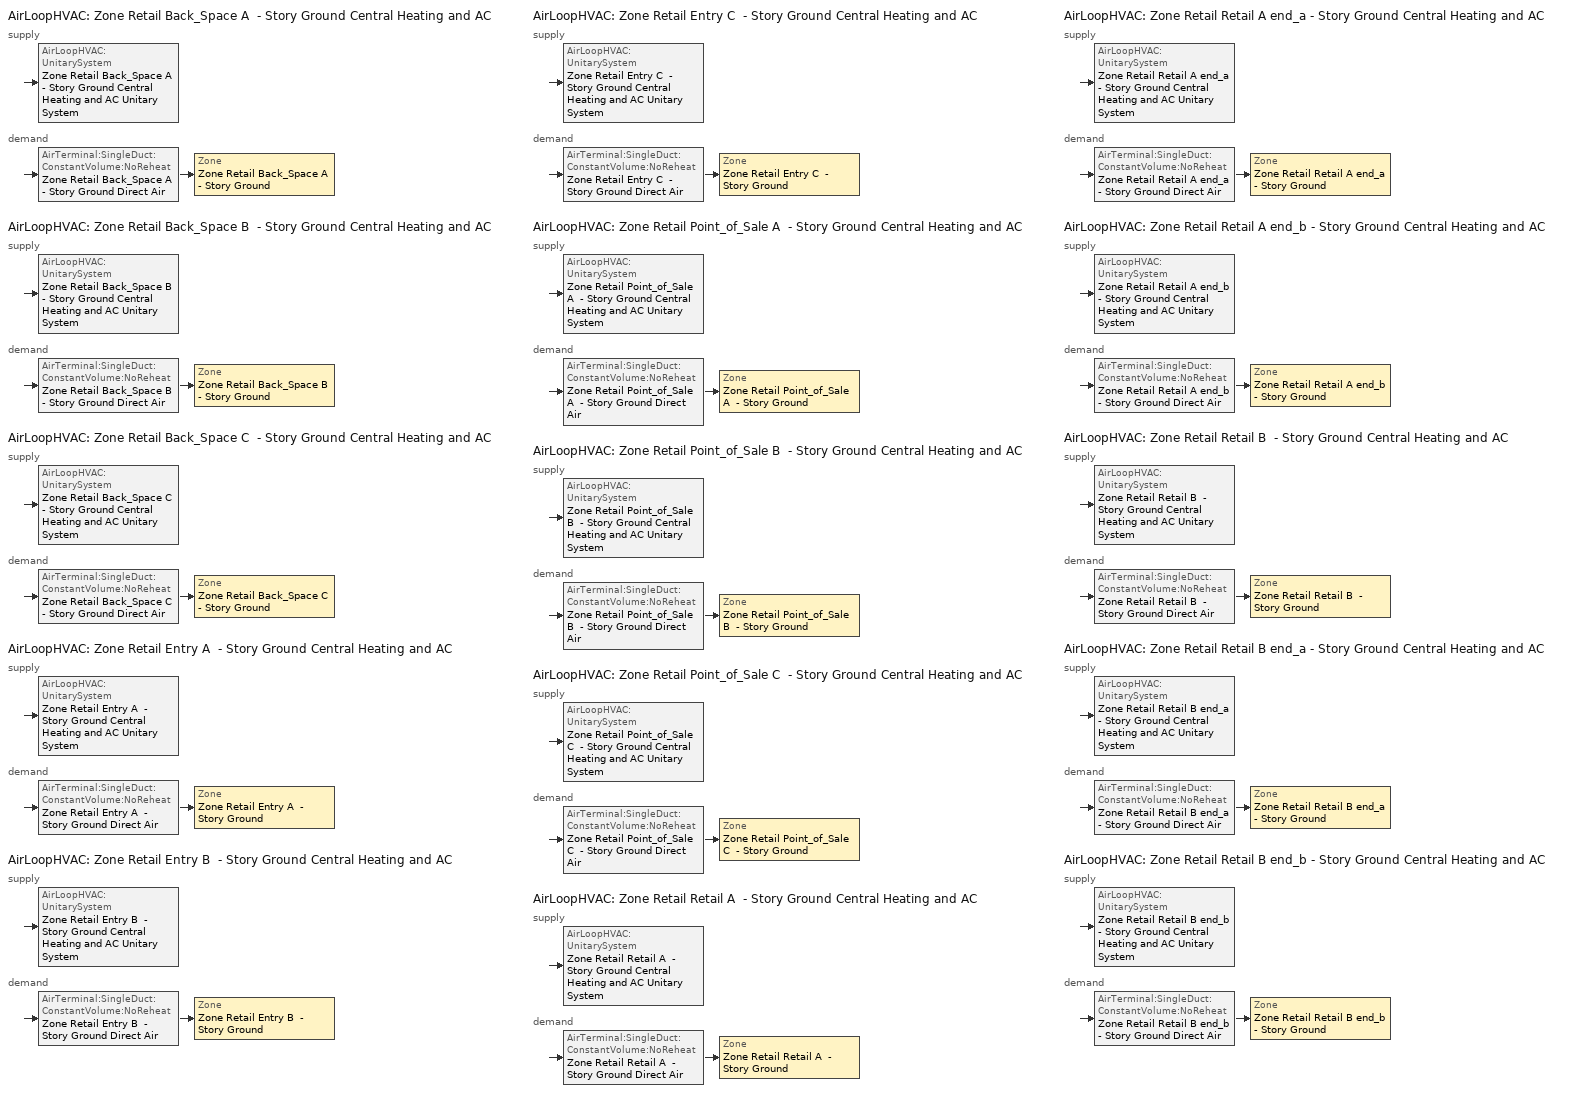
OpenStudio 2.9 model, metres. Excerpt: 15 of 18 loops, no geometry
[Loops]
AirLoopHVAC 'Zone Retail Back_Space A  - Story Ground Central Heating and AC'
 supply: AirLoopHVAC:UnitarySystem 'Zone Retail Back_Space A  - Story Ground Central Heating and AC Unitary System'
 demand: AirTerminal:SingleDuct:ConstantVolume:NoReheat 'Zone Retail Back_Space A  - Story Ground Direct Air' > Zone 'Zone Retail Back_Space A  - Story Ground'
AirLoopHVAC 'Zone Retail Back_Space B  - Story Ground Central Heating and AC'
 supply: AirLoopHVAC:UnitarySystem 'Zone Retail Back_Space B  - Story Ground Central Heating and AC Unitary System'
 demand: AirTerminal:SingleDuct:ConstantVolume:NoReheat 'Zone Retail Back_Space B  - Story Ground Direct Air' > Zone 'Zone Retail Back_Space B  - Story Ground'
AirLoopHVAC 'Zone Retail Back_Space C  - Story Ground Central Heating and AC'
 supply: AirLoopHVAC:UnitarySystem 'Zone Retail Back_Space C  - Story Ground Central Heating and AC Unitary System'
 demand: AirTerminal:SingleDuct:ConstantVolume:NoReheat 'Zone Retail Back_Space C  - Story Ground Direct Air' > Zone 'Zone Retail Back_Space C  - Story Ground'
AirLoopHVAC 'Zone Retail Entry A  - Story Ground Central Heating and AC'
 supply: AirLoopHVAC:UnitarySystem 'Zone Retail Entry A  - Story Ground Central Heating and AC Unitary System'
 demand: AirTerminal:SingleDuct:ConstantVolume:NoReheat 'Zone Retail Entry A  - Story Ground Direct Air' > Zone 'Zone Retail Entry A  - Story Ground'
AirLoopHVAC 'Zone Retail Entry B  - Story Ground Central Heating and AC'
 supply: AirLoopHVAC:UnitarySystem 'Zone Retail Entry B  - Story Ground Central Heating and AC Unitary System'
 demand: AirTerminal:SingleDuct:ConstantVolume:NoReheat 'Zone Retail Entry B  - Story Ground Direct Air' > Zone 'Zone Retail Entry B  - Story Ground'
AirLoopHVAC 'Zone Retail Entry C  - Story Ground Central Heating and AC'
 supply: AirLoopHVAC:UnitarySystem 'Zone Retail Entry C  - Story Ground Central Heating and AC Unitary System'
 demand: AirTerminal:SingleDuct:ConstantVolume:NoReheat 'Zone Retail Entry C  - Story Ground Direct Air' > Zone 'Zone Retail Entry C  - Story Ground'
AirLoopHVAC 'Zone Retail Point_of_Sale A  - Story Ground Central Heating and AC'
 supply: AirLoopHVAC:UnitarySystem 'Zone Retail Point_of_Sale A  - Story Ground Central Heating and AC Unitary System'
 demand: AirTerminal:SingleDuct:ConstantVolume:NoReheat 'Zone Retail Point_of_Sale A  - Story Ground Direct Air' > Zone 'Zone Retail Point_of_Sale A  - Story Ground'
AirLoopHVAC 'Zone Retail Point_of_Sale B  - Story Ground Central Heating and AC'
 supply: AirLoopHVAC:UnitarySystem 'Zone Retail Point_of_Sale B  - Story Ground Central Heating and AC Unitary System'
 demand: AirTerminal:SingleDuct:ConstantVolume:NoReheat 'Zone Retail Point_of_Sale B  - Story Ground Direct Air' > Zone 'Zone Retail Point_of_Sale B  - Story Ground'
AirLoopHVAC 'Zone Retail Point_of_Sale C  - Story Ground Central Heating and AC'
 supply: AirLoopHVAC:UnitarySystem 'Zone Retail Point_of_Sale C  - Story Ground Central Heating and AC Unitary System'
 demand: AirTerminal:SingleDuct:ConstantVolume:NoReheat 'Zone Retail Point_of_Sale C  - Story Ground Direct Air' > Zone 'Zone Retail Point_of_Sale C  - Story Ground'
AirLoopHVAC 'Zone Retail Retail A  - Story Ground Central Heating and AC'
 supply: AirLoopHVAC:UnitarySystem 'Zone Retail Retail A  - Story Ground Central Heating and AC Unitary System'
 demand: AirTerminal:SingleDuct:ConstantVolume:NoReheat 'Zone Retail Retail A  - Story Ground Direct Air' > Zone 'Zone Retail Retail A  - Story Ground'
AirLoopHVAC 'Zone Retail Retail A end_a - Story Ground Central Heating and AC'
 supply: AirLoopHVAC:UnitarySystem 'Zone Retail Retail A end_a - Story Ground Central Heating and AC Unitary System'
 demand: AirTerminal:SingleDuct:ConstantVolume:NoReheat 'Zone Retail Retail A end_a - Story Ground Direct Air' > Zone 'Zone Retail Retail A end_a - Story Ground'
AirLoopHVAC 'Zone Retail Retail A end_b - Story Ground Central Heating and AC'
 supply: AirLoopHVAC:UnitarySystem 'Zone Retail Retail A end_b - Story Ground Central Heating and AC Unitary System'
 demand: AirTerminal:SingleDuct:ConstantVolume:NoReheat 'Zone Retail Retail A end_b - Story Ground Direct Air' > Zone 'Zone Retail Retail A end_b - Story Ground'
AirLoopHVAC 'Zone Retail Retail B  - Story Ground Central Heating and AC'
 supply: AirLoopHVAC:UnitarySystem 'Zone Retail Retail B  - Story Ground Central Heating and AC Unitary System'
 demand: AirTerminal:SingleDuct:ConstantVolume:NoReheat 'Zone Retail Retail B  - Story Ground Direct Air' > Zone 'Zone Retail Retail B  - Story Ground'
AirLoopHVAC 'Zone Retail Retail B end_a - Story Ground Central Heating and AC'
 supply: AirLoopHVAC:UnitarySystem 'Zone Retail Retail B end_a - Story Ground Central Heating and AC Unitary System'
 demand: AirTerminal:SingleDuct:ConstantVolume:NoReheat 'Zone Retail Retail B end_a - Story Ground Direct Air' > Zone 'Zone Retail Retail B end_a - Story Ground'
AirLoopHVAC 'Zone Retail Retail B end_b - Story Ground Central Heating and AC'
 supply: AirLoopHVAC:UnitarySystem 'Zone Retail Retail B end_b - Story Ground Central Heating and AC Unitary System'
 demand: AirTerminal:SingleDuct:ConstantVolume:NoReheat 'Zone Retail Retail B end_b - Story Ground Direct Air' > Zone 'Zone Retail Retail B end_b - Story Ground'
[SizingPeriod:DesignDay]
Youngstown Muni Ann Htg 99% Condns DB 1: Maximum Dry-Bulb Temperature {C}=-13.4; Daily Dry-Bulb Temperature Range {deltaC}=0; Humidity Indicating Conditions at Maximum Dry-Bulb=-13.4; Barometric Pressure {Pa}=97051; Wind Speed {m/s}=4.2; Wind Direction {deg}=230; Sky Clearness=0; Rain Indicator=0; Snow Indicator=0; Day of Month=21; Month=1; Day Type=WinterDesignDay; Daylight Saving Time Indicator=0; Humidity Indicating Type=Wetbulb; Dry-Bulb Temperature Range Modifier Type=DefaultMultipliers; Solar Model Indicator=ASHRAEClearSky
[Sizing:Zone] Zone Cooling Design Supply Air Temperature Input Method=SupplyAirTemperature; Zone Cooling Design Supply Air Temperature {C}=14; Zone Cooling Design Supply Air Temperature Difference {deltaC}=11.11; Zone Heating Design Supply Air Temperature Input Method=SupplyAirTemperature; Zone Heating Design Supply Air Temperature {C}=40; Zone Heating Design Supply Air Temperature Difference {deltaC}=11.11; Zone Cooling Design Supply Air Humidity Ratio {kg-H2O/kg-air}=0.0085; Zone Heating Design Supply Air Humidity Ratio {kg-H2O/kg-air}=0.008; Cooling Design Air Flow Method=DesignDay; Heating Design Air Flow Method=DesignDay; Account for Dedicated Outdoor Air System=No; Dedicated Outdoor Air System Control Strategy=NeutralSupplyAir; Dedicated Outdoor Air Low Setpoint Temperature for Design {C}=autosize; Dedicated Outdoor Air High Setpoint Temperature for Design {C}=autosize
Zone Retail Retail A end_a - Story Ground; Zone Retail Retail B end_a - Story Ground; Zone Retail Retail A  - Story Ground; Zone Retail Retail B  - Story Ground; Zone Retail Entry A  - Story Ground; Zone Retail Entry B  - Story Ground; Zone Retail Entry C  - Story Ground; Zone Retail Point_of_Sale A  - Story Ground; Zone Retail Point_of_Sale B  - Story Ground; Zone Retail Point_of_Sale C  - Story Ground; Zone Retail Back_Space A  - Story Ground; Zone Retail Back_Space B  - Story Ground; Zone Retail Back_Space C  - Story Ground; Zone Retail Retail A end_b - Story Ground; Zone Retail Retail B end_b - Story Ground
[Zone equipment]
Zone Retail Retail A end_a - Story Ground: Zone Retail Retail A end_a - Story Ground Direct Air
Zone Retail Retail B end_a - Story Ground: Zone Retail Retail B end_a - Story Ground Direct Air
Zone Retail Retail A  - Story Ground: Zone Retail Retail A  - Story Ground Direct Air
Zone Retail Retail B  - Story Ground: Zone Retail Retail B  - Story Ground Direct Air
Zone Retail Entry A  - Story Ground: Zone Retail Entry A  - Story Ground Direct Air
Zone Retail Entry B  - Story Ground: Zone Retail Entry B  - Story Ground Direct Air
Zone Retail Entry C  - Story Ground: Zone Retail Entry C  - Story Ground Direct Air
Zone Retail Point_of_Sale A  - Story Ground: Zone Retail Point_of_Sale A  - Story Ground Direct Air
Zone Retail Point_of_Sale B  - Story Ground: Zone Retail Point_of_Sale B  - Story Ground Direct Air
Zone Retail Point_of_Sale C  - Story Ground: Zone Retail Point_of_Sale C  - Story Ground Direct Air
Zone Retail Back_Space A  - Story Ground: Zone Retail Back_Space A  - Story Ground Direct Air
Zone Retail Back_Space B  - Story Ground: Zone Retail Back_Space B  - Story Ground Direct Air
Zone Retail Back_Space C  - Story Ground: Zone Retail Back_Space C  - Story Ground Direct Air
Zone Retail Retail A end_b - Story Ground: Zone Retail Retail A end_b - Story Ground Direct Air
Zone Retail Retail B end_b - Story Ground: Zone Retail Retail B end_b - Story Ground Direct Air
[AirLoopHVAC] Design Supply Air Flow Rate {m3/s}=AutoSize
Name | Availability Schedule
Zone Retail Back_Space A  - Story Ground Central Heating and AC | Zone Retail Back_Space A  - Story Ground Central Heating and AC Occ Sch
Zone Retail Back_Space B  - Story Ground Central Heating and AC | Zone Retail Back_Space B  - Story Ground Central Heating and AC Occ Sch
Zone Retail Back_Space C  - Story Ground Central Heating and AC | Zone Retail Back_Space C  - Story Ground Central Heating and AC Occ Sch
Zone Retail Entry A  - Story Ground Central Heating and AC | Zone Retail Entry A  - Story Ground Central Heating and AC Occ Sch
Zone Retail Entry B  - Story Ground Central Heating and AC | Zone Retail Entry B  - Story Ground Central Heating and AC Occ Sch
Zone Retail Entry C  - Story Ground Central Heating and AC | Zone Retail Entry C  - Story Ground Central Heating and AC Occ Sch
Zone Retail Point_of_Sale A  - Story Ground Central Heating and AC | Zone Retail Point_of_Sale A  - Story Ground Central Heating and AC Occ Sch
Zone Retail Point_of_Sale B  - Story Ground Central Heating and AC | Zone Retail Point_of_Sale B  - Story Ground Central Heating and AC Occ Sch
Zone Retail Point_of_Sale C  - Story Ground Central Heating and AC | Zone Retail Point_of_Sale C  - Story Ground Central Heating and AC Occ Sch
Zone Retail Retail A  - Story Ground Central Heating and AC | Zone Retail Retail A  - Story Ground Central Heating and AC Occ Sch
Zone Retail Retail A end_a - Story Ground Central Heating and AC | Zone Retail Retail A end_a - Story Ground Central Heating and AC Occ Sch
Zone Retail Retail A end_b - Story Ground Central Heating and AC | Zone Retail Retail A end_b - Story Ground Central Heating and AC Occ Sch
Zone Retail Retail B  - Story Ground Central Heating and AC | Zone Retail Retail B  - Story Ground Central Heating and AC Occ Sch
Zone Retail Retail B end_a - Story Ground Central Heating and AC | Zone Retail Retail B end_a - Story Ground Central Heating and AC Occ Sch
Zone Retail Retail B end_b - Story Ground Central Heating and AC | Zone Retail Retail B end_b - Story Ground Central Heating and AC Occ Sch
[Sizing:System] Type of Load to Size On=Sensible; Design Outdoor Air Flow Rate {m3/s}=Autosize; Central Heating Maximum System Air Flow Ratio=0.3; Preheat Design Temperature {C}=7.22222; Preheat Design Humidity Ratio {kg-H2O/kg-Air}=0.008; Precool Design Temperature {C}=12.7778; Precool Design Humidity Ratio {kg-H2O/kg-Air}=0.008; Central Cooling Design Supply Air Temperature {C}=12.7778; Central Heating Design Supply Air Temperature {C}=50; Sizing Option=NonCoincident; 100% Outdoor Air in Cooling=Yes; 100% Outdoor Air in Heating=Yes; Central Cooling Design Supply Air Humidity Ratio {kg-H2O/kg-Air}=0.0085; Central Heating Design Supply Air Humidity Ratio {kg-H2O/kg-Air}=0.008; Cooling Design Air Flow Method=DesignDay; Cooling Design Air Flow Rate {m3/s}=0; Heating Design Air Flow Method=DesignDay; Heating Design Air Flow Rate {m3/s}=0; System Outdoor Air Method=ZoneSum; Zone Maximum Outdoor Air Fraction=1; Cooling Supply Air Flow Rate Per Floor Area {m3/s-m2}=0.00996765; Cooling Fraction of Autosized Cooling Supply Air Flow Rate=1; Cooling Supply Air Flow Rate Per Unit Cooling Capacity {m3/s-W}=3.94755e-05; Heating Supply Air Flow Rate Per Floor Area {m3/s-m2}=0.00996765; Heating Fraction of Autosized Heating Supply Air Flow Rate=1; Heating Fraction of Autosized Cooling Supply Air Flow Rate=1; Heating Supply Air Flow Rate Per Unit Heating Capacity {m3/s-W}=3.15882e-05; Cooling Design Capacity Method=CoolingDesignCapacity; Cooling Design Capacity {W}=autosize; Cooling Design Capacity Per Floor Area {W/m2}=234.7; Fraction of Autosized Cooling Design Capacity=1; Heating Design Capacity Method=HeatingDesignCapacity; Heating Design Capacity {W}=autosize; Heating Design Capacity Per Floor Area {W/m2}=157; Fraction of Autosized Heating Design Capacity=1; Central Cooling Capacity Control Method=OnOff
Zone Retail Back_Space A  - Story Ground Central Heating and AC; Zone Retail Back_Space B  - Story Ground Central Heating and AC; Zone Retail Back_Space C  - Story Ground Central Heating and AC; Zone Retail Entry A  - Story Ground Central Heating and AC; Zone Retail Entry B  - Story Ground Central Heating and AC; Zone Retail Entry C  - Story Ground Central Heating and AC; Zone Retail Point_of_Sale A  - Story Ground Central Heating and AC; Zone Retail Point_of_Sale B  - Story Ground Central Heating and AC; Zone Retail Point_of_Sale C  - Story Ground Central Heating and AC; Zone Retail Retail A  - Story Ground Central Heating and AC; Zone Retail Retail A end_a - Story Ground Central Heating and AC; Zone Retail Retail A end_b - Story Ground Central Heating and AC; Zone Retail Retail B  - Story Ground Central Heating and AC; Zone Retail Retail B end_a - Story Ground Central Heating and AC; Zone Retail Retail B end_b - Story Ground Central Heating and AC
[Coil:Heating:Gas] Availability Schedule=Always On Discrete; Gas Burner Efficiency=0.8; Nominal Capacity {W}=AutoSize; Parasitic Electric Load {W}=0; Parasitic Gas Load {W}=0
Zone Retail Back_Space A  - Story Ground Central Heating and AC Heating Coil 15kBtu/hr 0.8 Thermal Eff; Zone Retail Back_Space B  - Story Ground Central Heating and AC Heating Coil 7kBtu/hr 0.8 Thermal Eff; Zone Retail Back_Space C  - Story Ground Central Heating and AC Heating Coil 15kBtu/hr 0.8 Thermal Eff; Zone Retail Entry A  - Story Ground Central Heating and AC Heating Coil 2kBtu/hr 0.8 Thermal Eff; Zone Retail Entry B  - Story Ground Central Heating and AC Heating Coil 1kBtu/hr 0.8 Thermal Eff; Zone Retail Entry C  - Story Ground Central Heating and AC Heating Coil 2kBtu/hr 0.8 Thermal Eff; Zone Retail Point_of_Sale A  - Story Ground Central Heating and AC Heating Coil 6kBtu/hr 0.8 Thermal Eff; Zone Retail Point_of_Sale B  - Story Ground Central Heating and AC Heating Coil 3kBtu/hr 0.8 Thermal Eff; Zone Retail Point_of_Sale C  - Story Ground Central Heating and AC Heating Coil 6kBtu/hr 0.8 Thermal Eff; Zone Retail Retail A  - Story Ground Central Heating and AC Heating Coil 16kBtu/hr 0.8 Thermal Eff; Zone Retail Retail A end_a - Story Ground Central Heating and AC Heating Coil 38kBtu/hr 0.8 Thermal Eff; Zone Retail Retail A end_b - Story Ground Central Heating and AC Heating Coil 38kBtu/hr 0.8 Thermal Eff; Zone Retail Retail B  - Story Ground Central Heating and AC Heating Coil 11kBtu/hr 0.8 Thermal Eff; Zone Retail Retail B end_a - Story Ground Central Heating and AC Heating Coil 34kBtu/hr 0.8 Thermal Eff; Zone Retail Retail B end_b - Story Ground Central Heating and AC Heating Coil 34kBtu/hr 0.8 Thermal Eff
[Coil:Cooling:DX:SingleSpeed] Availability Schedule=Always On Discrete; Rated Total Cooling Capacity {W}=autosize; Rated Sensible Heat Ratio=0.73; Rated COP {W/W}=3.91157; Rated Air Flow Rate {m3/s}=autosize; Rated Evaporator Fan Power Per Volume Flow Rate {W/(m3/s)}=773.391; Total Cooling Capacity Function of Temperature Curve=CoilClgDXQRatio_fTwbToadbSI; Total Cooling Capacity Function of Flow Fraction Curve=CoilClgDXSnglQRatio_fCFMRatio; Energy Input Ratio Function of Temperature Curve=CoilClgDXEIRRatio_fTwbToadbSI; Energy Input Ratio Function of Flow Fraction Curve=CoilClgDXSnglEIRRatio_fCFMRatio; Part Load Fraction Correlation Curve=CoilClgDXEIRRatio_fQFrac; Nominal Time for Condensate Removal to Begin {s}=1000; Ratio of Initial Moisture Evaporation Rate and Steady State Latent Capacity=1.5; Maximum Cycling Rate {cycles/hr}=3; Latent Capacity Time Constant {s}=45; Condenser Type=AirCooled; Evaporative Condenser Effectiveness=0; Evaporative Condenser Air Flow Rate {m3/s}=Autosize; Evaporative Condenser Pump Rated Power Consumption {W}=Autosize; Crankcase Heater Capacity {W}=0; Maximum Outdoor Dry-Bulb Temperature for Crankcase Heater Operation {C}=12.7778; Basin Heater Capacity {W/K}=0; Basin Heater Setpoint Temperature {C}=10
Zone Retail Back_Space A  - Story Ground Central Heating and AC Cooling Coil 9kBtu/hr 11.06SEER 9kBtu/hr 13.0SEER; Zone Retail Back_Space B  - Story Ground Central Heating and AC Cooling Coil 15kBtu/hr 11.06SEER 14kBtu/hr 13.0SEER; Zone Retail Back_Space C  - Story Ground Central Heating and AC Cooling Coil 8kBtu/hr 11.06SEER 8kBtu/hr 13.0SEER; Zone Retail Entry A  - Story Ground Central Heating and AC Cooling Coil 1kBtu/hr 11.06SEER 1kBtu/hr 13.0SEER; Zone Retail Entry B  - Story Ground Central Heating and AC Cooling Coil 0kBtu/hr 11.06SEER 0kBtu/hr 13.0SEER; Zone Retail Entry C  - Story Ground Central Heating and AC Cooling Coil 1kBtu/hr 11.06SEER 1kBtu/hr 13.0SEER; Zone Retail Point_of_Sale A  - Story Ground Central Heating and AC Cooling Coil 7kBtu/hr 11.06SEER 7kBtu/hr 13.0SEER; Zone Retail Point_of_Sale B  - Story Ground Central Heating and AC Cooling Coil 13kBtu/hr 11.06SEER 12kBtu/hr 13.0SEER; Zone Retail Point_of_Sale C  - Story Ground Central Heating and AC Cooling Coil 7kBtu/hr 11.06SEER 7kBtu/hr 13.0SEER; Zone Retail Retail A  - Story Ground Central Heating and AC Cooling Coil 15kBtu/hr 11.06SEER 16kBtu/hr 13.0SEER; Zone Retail Retail A end_a - Story Ground Central Heating and AC Cooling Coil 23kBtu/hr 11.06SEER 24kBtu/hr 13.0SEER; Zone Retail Retail A end_b - Story Ground Central Heating and AC Cooling Coil 21kBtu/hr 11.06SEER 21kBtu/hr 13.0SEER; Zone Retail Retail B  - Story Ground Central Heating and AC Cooling Coil 24kBtu/hr 11.06SEER 24kBtu/hr 13.0SEER; Zone Retail Retail B end_a - Story Ground Central Heating and AC Cooling Coil 31kBtu/hr 11.06SEER 32kBtu/hr 13.0SEER; Zone Retail Retail B end_b - Story Ground Central Heating and AC Cooling Coil 22kBtu/hr 11.06SEER 25kBtu/hr 13.0SEER
[Fan:OnOff] Availability Schedule=Always On Discrete; Fan Total Efficiency=0.53625; Pressure Rise {Pa}=622.722; Maximum Flow Rate {m3/s}=autosize; Motor Efficiency=0.825; Motor In Airstream Fraction=1
Name | Fan Power Ratio Function of Speed Ratio Curve | Fan Efficiency Ratio Function of Speed Ratio Curve
Zone Retail Back_Space A  - Story Ground Central Heating and AC Supply Fan | Fan On Off Power Curve | Fan On Off Efficiency Curve
Zone Retail Back_Space B  - Story Ground Central Heating and AC Supply Fan | Fan On Off Power Curve 1 | Fan On Off Efficiency Curve 1
Zone Retail Back_Space C  - Story Ground Central Heating and AC Supply Fan | Fan On Off Power Curve 2 | Fan On Off Efficiency Curve 2
Zone Retail Entry A  - Story Ground Central Heating and AC Supply Fan | Fan On Off Power Curve 3 | Fan On Off Efficiency Curve 3
Zone Retail Entry B  - Story Ground Central Heating and AC Supply Fan | Fan On Off Power Curve 4 | Fan On Off Efficiency Curve 4
Zone Retail Entry C  - Story Ground Central Heating and AC Supply Fan | Fan On Off Power Curve 5 | Fan On Off Efficiency Curve 5
Zone Retail Point_of_Sale A  - Story Ground Central Heating and AC Supply Fan | Fan On Off Power Curve 6 | Fan On Off Efficiency Curve 6
Zone Retail Point_of_Sale B  - Story Ground Central Heating and AC Supply Fan | Fan On Off Power Curve 7 | Fan On Off Efficiency Curve 7
Zone Retail Point_of_Sale C  - Story Ground Central Heating and AC Supply Fan | Fan On Off Power Curve 8 | Fan On Off Efficiency Curve 8
Zone Retail Retail A  - Story Ground Central Heating and AC Supply Fan | Fan On Off Power Curve 9 | Fan On Off Efficiency Curve 9
Zone Retail Retail A end_a - Story Ground Central Heating and AC Supply Fan | Fan On Off Power Curve 10 | Fan On Off Efficiency Curve 10
Zone Retail Retail A end_b - Story Ground Central Heating and AC Supply Fan | Fan On Off Power Curve 11 | Fan On Off Efficiency Curve 11
Zone Retail Retail B  - Story Ground Central Heating and AC Supply Fan | Fan On Off Power Curve 12 | Fan On Off Efficiency Curve 12
Zone Retail Retail B end_a - Story Ground Central Heating and AC Supply Fan | Fan On Off Power Curve 13 | Fan On Off Efficiency Curve 13
Zone Retail Retail B end_b - Story Ground Central Heating and AC Supply Fan | Fan On Off Power Curve 14 | Fan On Off Efficiency Curve 14
[AirLoopHVAC:UnitarySystem] Control Type=Load; Dehumidification Control Type=None; Availability Schedule=Always On Discrete; Fan Placement=BlowThrough; DX Heating Coil Sizing Ratio=1; Use DOAS DX Cooling Coil=No; DOAS DX Cooling Coil Leaving Minimum Air Temperature {C}=2; Latent Load Control=SensibleOnlyLoadControl; Supply Air Flow Rate During Cooling Operation {m3/s}=Autosize; Supply Air Flow Rate During Heating Operation {m3/s}=Autosize; Supply Air Flow Rate When No Cooling or Heating is Required {m3/s}=0; Maximum Supply Air Temperature {C}=50; Maximum Outdoor Dry-Bulb Temperature for Supplemental Heater Operation {C}=21; Maximum Cycling Rate {cycles/hr}=2.5; Heat Pump Time Constant {s}=60; Fraction of On-Cycle Power Use=0.01; Heat Pump Fan Delay Time {s}=60; Ancilliary On-Cycle Electric Power {W}=0; Ancilliary Off-Cycle Electric Power {W}=0
Name | Controlling Zone or Thermostat Location | Supply Fan | Supply Air Fan Operating Mode Schedule | Heating Coil | Cooling Coil
Zone Retail Back_Space A  - Story Ground Central Heating and AC Unitary System | Zone Retail Back_Space A  - Story Ground | Zone Retail Back_Space A  - Story Ground Central Heating and AC Supply Fan | Zone Retail Back_Space A  - Story Ground Central Heating and AC Occ Sch | Zone Retail Back_Space A  - Story Ground Central Heating and AC Heating Coil 15kBtu/hr 0.8 Thermal Eff | Zone Retail Back_Space A  - Story Ground Central Heating and AC Cooling Coil 9kBtu/hr 11.06SEER 9kBtu/hr 13.0SEER
Zone Retail Back_Space B  - Story Ground Central Heating and AC Unitary System | Zone Retail Back_Space B  - Story Ground | Zone Retail Back_Space B  - Story Ground Central Heating and AC Supply Fan | Zone Retail Back_Space B  - Story Ground Central Heating and AC Occ Sch | Zone Retail Back_Space B  - Story Ground Central Heating and AC Heating Coil 7kBtu/hr 0.8 Thermal Eff | Zone Retail Back_Space B  - Story Ground Central Heating and AC Cooling Coil 15kBtu/hr 11.06SEER 14kBtu/hr 13.0SEER
Zone Retail Back_Space C  - Story Ground Central Heating and AC Unitary System | Zone Retail Back_Space C  - Story Ground | Zone Retail Back_Space C  - Story Ground Central Heating and AC Supply Fan | Zone Retail Back_Space C  - Story Ground Central Heating and AC Occ Sch | Zone Retail Back_Space C  - Story Ground Central Heating and AC Heating Coil 15kBtu/hr 0.8 Thermal Eff | Zone Retail Back_Space C  - Story Ground Central Heating and AC Cooling Coil 8kBtu/hr 11.06SEER 8kBtu/hr 13.0SEER
Zone Retail Entry A  - Story Ground Central Heating and AC Unitary System | Zone Retail Entry A  - Story Ground | Zone Retail Entry A  - Story Ground Central Heating and AC Supply Fan | Zone Retail Entry A  - Story Ground Central Heating and AC Occ Sch | Zone Retail Entry A  - Story Ground Central Heating and AC Heating Coil 2kBtu/hr 0.8 Thermal Eff | Zone Retail Entry A  - Story Ground Central Heating and AC Cooling Coil 1kBtu/hr 11.06SEER 1kBtu/hr 13.0SEER
Zone Retail Entry B  - Story Ground Central Heating and AC Unitary System | Zone Retail Entry B  - Story Ground | Zone Retail Entry B  - Story Ground Central Heating and AC Supply Fan | Zone Retail Entry B  - Story Ground Central Heating and AC Occ Sch | Zone Retail Entry B  - Story Ground Central Heating and AC Heating Coil 1kBtu/hr 0.8 Thermal Eff | Zone Retail Entry B  - Story Ground Central Heating and AC Cooling Coil 0kBtu/hr 11.06SEER 0kBtu/hr 13.0SEER
Zone Retail Entry C  - Story Ground Central Heating and AC Unitary System | Zone Retail Entry C  - Story Ground | Zone Retail Entry C  - Story Ground Central Heating and AC Supply Fan | Zone Retail Entry C  - Story Ground Central Heating and AC Occ Sch | Zone Retail Entry C  - Story Ground Central Heating and AC Heating Coil 2kBtu/hr 0.8 Thermal Eff | Zone Retail Entry C  - Story Ground Central Heating and AC Cooling Coil 1kBtu/hr 11.06SEER 1kBtu/hr 13.0SEER
Zone Retail Point_of_Sale A  - Story Ground Central Heating and AC Unitary System | Zone Retail Point_of_Sale A  - Story Ground | Zone Retail Point_of_Sale A  - Story Ground Central Heating and AC Supply Fan | Zone Retail Point_of_Sale A  - Story Ground Central Heating and AC Occ Sch | Zone Retail Point_of_Sale A  - Story Ground Central Heating and AC Heating Coil 6kBtu/hr 0.8 Thermal Eff | Zone Retail Point_of_Sale A  - Story Ground Central Heating and AC Cooling Coil 7kBtu/hr 11.06SEER 7kBtu/hr 13.0SEER
Zone Retail Point_of_Sale B  - Story Ground Central Heating and AC Unitary System | Zone Retail Point_of_Sale B  - Story Ground | Zone Retail Point_of_Sale B  - Story Ground Central Heating and AC Supply Fan | Zone Retail Point_of_Sale B  - Story Ground Central Heating and AC Occ Sch | Zone Retail Point_of_Sale B  - Story Ground Central Heating and AC Heating Coil 3kBtu/hr 0.8 Thermal Eff | Zone Retail Point_of_Sale B  - Story Ground Central Heating and AC Cooling Coil 13kBtu/hr 11.06SEER 12kBtu/hr 13.0SEER
Zone Retail Point_of_Sale C  - Story Ground Central Heating and AC Unitary System | Zone Retail Point_of_Sale C  - Story Ground | Zone Retail Point_of_Sale C  - Story Ground Central Heating and AC Supply Fan | Zone Retail Point_of_Sale C  - Story Ground Central Heating and AC Occ Sch | Zone Retail Point_of_Sale C  - Story Ground Central Heating and AC Heating Coil 6kBtu/hr 0.8 Thermal Eff | Zone Retail Point_of_Sale C  - Story Ground Central Heating and AC Cooling Coil 7kBtu/hr 11.06SEER 7kBtu/hr 13.0SEER
Zone Retail Retail A  - Story Ground Central Heating and AC Unitary System | Zone Retail Retail A  - Story Ground | Zone Retail Retail A  - Story Ground Central Heating and AC Supply Fan | Zone Retail Retail A  - Story Ground Central Heating and AC Occ Sch | Zone Retail Retail A  - Story Ground Central Heating and AC Heating Coil 16kBtu/hr 0.8 Thermal Eff | Zone Retail Retail A  - Story Ground Central Heating and AC Cooling Coil 15kBtu/hr 11.06SEER 16kBtu/hr 13.0SEER
Zone Retail Retail A end_a - Story Ground Central Heating and AC Unitary System | Zone Retail Retail A end_a - Story Ground | Zone Retail Retail A end_a - Story Ground Central Heating and AC Supply Fan | Zone Retail Retail A end_a - Story Ground Central Heating and AC Occ Sch | Zone Retail Retail A end_a - Story Ground Central Heating and AC Heating Coil 38kBtu/hr 0.8 Thermal Eff | Zone Retail Retail A end_a - Story Ground Central Heating and AC Cooling Coil 23kBtu/hr 11.06SEER 24kBtu/hr 13.0SEER
Zone Retail Retail A end_b - Story Ground Central Heating and AC Unitary System | Zone Retail Retail A end_b - Story Ground | Zone Retail Retail A end_b - Story Ground Central Heating and AC Supply Fan | Zone Retail Retail A end_b - Story Ground Central Heating and AC Occ Sch | Zone Retail Retail A end_b - Story Ground Central Heating and AC Heating Coil 38kBtu/hr 0.8 Thermal Eff | Zone Retail Retail A end_b - Story Ground Central Heating and AC Cooling Coil 21kBtu/hr 11.06SEER 21kBtu/hr 13.0SEER
Zone Retail Retail B  - Story Ground Central Heating and AC Unitary System | Zone Retail Retail B  - Story Ground | Zone Retail Retail B  - Story Ground Central Heating and AC Supply Fan | Zone Retail Retail B  - Story Ground Central Heating and AC Occ Sch | Zone Retail Retail B  - Story Ground Central Heating and AC Heating Coil 11kBtu/hr 0.8 Thermal Eff | Zone Retail Retail B  - Story Ground Central Heating and AC Cooling Coil 24kBtu/hr 11.06SEER 24kBtu/hr 13.0SEER
Zone Retail Retail B end_a - Story Ground Central Heating and AC Unitary System | Zone Retail Retail B end_a - Story Ground | Zone Retail Retail B end_a - Story Ground Central Heating and AC Supply Fan | Zone Retail Retail B end_a - Story Ground Central Heating and AC Occ Sch | Zone Retail Retail B end_a - Story Ground Central Heating and AC Heating Coil 34kBtu/hr 0.8 Thermal Eff | Zone Retail Retail B end_a - Story Ground Central Heating and AC Cooling Coil 31kBtu/hr 11.06SEER 32kBtu/hr 13.0SEER
Zone Retail Retail B end_b - Story Ground Central Heating and AC Unitary System | Zone Retail Retail B end_b - Story Ground | Zone Retail Retail B end_b - Story Ground Central Heating and AC Supply Fan | Zone Retail Retail B end_b - Story Ground Central Heating and AC Occ Sch | Zone Retail Retail B end_b - Story Ground Central Heating and AC Heating Coil 34kBtu/hr 0.8 Thermal Eff | Zone Retail Retail B end_b - Story Ground Central Heating and AC Cooling Coil 22kBtu/hr 11.06SEER 25kBtu/hr 13.0SEER
[AirTerminal:SingleDuct:ConstantVolume:NoReheat] Availability Schedule=Always On Discrete; Maximum Air Flow Rate {m3/s}=AutoSize
Zone Retail Back_Space A  - Story Ground Direct Air; Zone Retail Back_Space B  - Story Ground Direct Air; Zone Retail Back_Space C  - Story Ground Direct Air; Zone Retail Entry A  - Story Ground Direct Air; Zone Retail Entry B  - Story Ground Direct Air; Zone Retail Entry C  - Story Ground Direct Air; Zone Retail Point_of_Sale A  - Story Ground Direct Air; Zone Retail Point_of_Sale B  - Story Ground Direct Air; Zone Retail Point_of_Sale C  - Story Ground Direct Air; Zone Retail Retail A  - Story Ground Direct Air; Zone Retail Retail A end_a - Story Ground Direct Air; Zone Retail Retail A end_b - Story Ground Direct Air; Zone Retail Retail B  - Story Ground Direct Air; Zone Retail Retail B end_a - Story Ground Direct Air; Zone Retail Retail B end_b - Story Ground Direct Air
[AvailabilityManager:NightCycle] Applicability Schedule=Always On Discrete; Control Type=CycleOnAny; Thermostat Tolerance {deltaC}=1; Cycling Run Time {s}=3600
Availability Manager Night Cycle 1; Availability Manager Night Cycle 2; Availability Manager Night Cycle 3; Availability Manager Night Cycle 4; Availability Manager Night Cycle 5; Availability Manager Night Cycle 6; Availability Manager Night Cycle 7; Availability Manager Night Cycle 8; Availability Manager Night Cycle 9; Availability Manager Night Cycle 10; Availability Manager Night Cycle 11; Availability Manager Night Cycle 12; Availability Manager Night Cycle 13; Availability Manager Night Cycle 14; Availability Manager Night Cycle 15; Availability Manager Night Cycle 16; Availability Manager Night Cycle 17; Availability Manager Night Cycle 18
[Schedule:Ruleset]
Name | Default Day Schedule | Summer Design Day Schedule | Winter Design Day Schedule
Zone Retail Back_Space A  - Story Ground Central Heating and AC Occ Sch | Zone Retail Back_Space A  - Story Ground Central Heating and AC Occ Sch Default | Zone Retail Back_Space A  - Story Ground Central Heating and AC Occ Sch Summer Design Day | Zone Retail Back_Space A  - Story Ground Central Heating and AC Occ Sch Winter Design Day
Zone Retail Back_Space B  - Story Ground Central Heating and AC Occ Sch | Zone Retail Back_Space B  - Story Ground Central Heating and AC Occ Sch Default | Zone Retail Back_Space B  - Story Ground Central Heating and AC Occ Sch Summer Design Day | Zone Retail Back_Space B  - Story Ground Central Heating and AC Occ Sch Winter Design Day
Zone Retail Back_Space C  - Story Ground Central Heating and AC Occ Sch | Zone Retail Back_Space C  - Story Ground Central Heating and AC Occ Sch Default | Zone Retail Back_Space C  - Story Ground Central Heating and AC Occ Sch Summer Design Day | Zone Retail Back_Space C  - Story Ground Central Heating and AC Occ Sch Winter Design Day
Zone Retail Entry A  - Story Ground Central Heating and AC Occ Sch | Zone Retail Entry A  - Story Ground Central Heating and AC Occ Sch Default | Zone Retail Entry A  - Story Ground Central Heating and AC Occ Sch Summer Design Day | Zone Retail Entry A  - Story Ground Central Heating and AC Occ Sch Winter Design Day
Zone Retail Entry B  - Story Ground Central Heating and AC Occ Sch | Zone Retail Entry B  - Story Ground Central Heating and AC Occ Sch Default | Zone Retail Entry B  - Story Ground Central Heating and AC Occ Sch Summer Design Day | Zone Retail Entry B  - Story Ground Central Heating and AC Occ Sch Winter Design Day
Zone Retail Entry C  - Story Ground Central Heating and AC Occ Sch | Zone Retail Entry C  - Story Ground Central Heating and AC Occ Sch Default | Zone Retail Entry C  - Story Ground Central Heating and AC Occ Sch Summer Design Day | Zone Retail Entry C  - Story Ground Central Heating and AC Occ Sch Winter Design Day
Zone Retail Point_of_Sale A  - Story Ground Central Heating and AC Occ Sch | Zone Retail Point_of_Sale A  - Story Ground Central Heating and AC Occ Sch Default | Zone Retail Point_of_Sale A  - Story Ground Central Heating and AC Occ Sch Summer Design Day | Zone Retail Point_of_Sale A  - Story Ground Central Heating and AC Occ Sch Winter Design Day
Zone Retail Point_of_Sale B  - Story Ground Central Heating and AC Occ Sch | Zone Retail Point_of_Sale B  - Story Ground Central Heating and AC Occ Sch Default | Zone Retail Point_of_Sale B  - Story Ground Central Heating and AC Occ Sch Summer Design Day | Zone Retail Point_of_Sale B  - Story Ground Central Heating and AC Occ Sch Winter Design Day
Zone Retail Point_of_Sale C  - Story Ground Central Heating and AC Occ Sch | Zone Retail Point_of_Sale C  - Story Ground Central Heating and AC Occ Sch Default | Zone Retail Point_of_Sale C  - Story Ground Central Heating and AC Occ Sch Summer Design Day | Zone Retail Point_of_Sale C  - Story Ground Central Heating and AC Occ Sch Winter Design Day
Zone Retail Retail A  - Story Ground Central Heating and AC Occ Sch | Zone Retail Retail A  - Story Ground Central Heating and AC Occ Sch Default | Zone Retail Retail A  - Story Ground Central Heating and AC Occ Sch Summer Design Day | Zone Retail Retail A  - Story Ground Central Heating and AC Occ Sch Winter Design Day
Zone Retail Retail A end_a - Story Ground Central Heating and AC Occ Sch | Zone Retail Retail A end_a - Story Ground Central Heating and AC Occ Sch Default | Zone Retail Retail A end_a - Story Ground Central Heating and AC Occ Sch Summer Design Day | Zone Retail Retail A end_a - Story Ground Central Heating and AC Occ Sch Winter Design Day
Zone Retail Retail A end_b - Story Ground Central Heating and AC Occ Sch | Zone Retail Retail A end_b - Story Ground Central Heating and AC Occ Sch Default | Zone Retail Retail A end_b - Story Ground Central Heating and AC Occ Sch Summer Design Day | Zone Retail Retail A end_b - Story Ground Central Heating and AC Occ Sch Winter Design Day
Zone Retail Retail B  - Story Ground Central Heating and AC Occ Sch | Zone Retail Retail B  - Story Ground Central Heating and AC Occ Sch Default | Zone Retail Retail B  - Story Ground Central Heating and AC Occ Sch Summer Design Day | Zone Retail Retail B  - Story Ground Central Heating and AC Occ Sch Winter Design Day
Zone Retail Retail B end_a - Story Ground Central Heating and AC Occ Sch | Zone Retail Retail B end_a - Story Ground Central Heating and AC Occ Sch Default | Zone Retail Retail B end_a - Story Ground Central Heating and AC Occ Sch Summer Design Day | Zone Retail Retail B end_a - Story Ground Central Heating and AC Occ Sch Winter Design Day
Zone Retail Retail B end_b - Story Ground Central Heating and AC Occ Sch | Zone Retail Retail B end_b - Story Ground Central Heating and AC Occ Sch Default | Zone Retail Retail B end_b - Story Ground Central Heating and AC Occ Sch Summer Design Day | Zone Retail Retail B end_b - Story Ground Central Heating and AC Occ Sch Winter Design Day
[Schedule:Day]
Zone Retail Back_Space A  - Story Ground Central Heating and AC Occ Sch Default; Zone Retail Back_Space B  - Story Ground Central Heating and AC Occ Sch Default; Zone Retail Back_Space C  - Story Ground Central Heating and AC Occ Sch Default; Zone Retail Entry A  - Story Ground Central Heating and AC Occ Sch Default; Zone Retail Entry B  - Story Ground Central Heating and AC Occ Sch Default; Zone Retail Entry C  - Story Ground Central Heating and AC Occ Sch Default; Zone Retail Point_of_Sale A  - Story Ground Central Heating and AC Occ Sch Default; Zone Retail Point_of_Sale B  - Story Ground Central Heating and AC Occ Sch Default; Zone Retail Point_of_Sale C  - Story Ground Central Heating and AC Occ Sch Default; Zone Retail Retail A  - Story Ground Central Heating and AC Occ Sch Default; Zone Retail Retail A end_a - Story Ground Central Heating and AC Occ Sch Default; Zone Retail Retail A end_b - Story Ground Central Heating and AC Occ Sch Default; Zone Retail Retail B  - Story Ground Central Heating and AC Occ Sch Default; Zone Retail Retail B end_a - Story Ground Central Heating and AC Occ Sch Default; Zone Retail Retail B end_b - Story Ground Central Heating and AC Occ Sch Default: 7, 5, 0, 22, 15, 1, 24, 0, 0
Zone Retail Back_Space A  - Story Ground Central Heating and AC Occ Sch Winter Design Day; Zone Retail Back_Space A  - Story Ground Central Heating and AC Occ Sch Summer Design Day; Zone Retail Back_Space B  - Story Ground Central Heating and AC Occ Sch Winter Design Day; Zone Retail Back_Space B  - Story Ground Central Heating and AC Occ Sch Summer Design Day; Zone Retail Back_Space C  - Story Ground Central Heating and AC Occ Sch Winter Design Day; Zone Retail Back_Space C  - Story Ground Central Heating and AC Occ Sch Summer Design Day; Zone Retail Entry A  - Story Ground Central Heating and AC Occ Sch Winter Design Day; Zone Retail Entry A  - Story Ground Central Heating and AC Occ Sch Summer Design Day; Zone Retail Entry B  - Story Ground Central Heating and AC Occ Sch Winter Design Day; Zone Retail Entry B  - Story Ground Central Heating and AC Occ Sch Summer Design Day; Zone Retail Entry C  - Story Ground Central Heating and AC Occ Sch Winter Design Day; Zone Retail Entry C  - Story Ground Central Heating and AC Occ Sch Summer Design Day; Zone Retail Point_of_Sale A  - Story Ground Central Heating and AC Occ Sch Winter Design Day; Zone Retail Point_of_Sale A  - Story Ground Central Heating and AC Occ Sch Summer Design Day; Zone Retail Point_of_Sale B  - Story Ground Central Heating and AC Occ Sch Winter Design Day; Zone Retail Point_of_Sale B  - Story Ground Central Heating and AC Occ Sch Summer Design Day; Zone Retail Point_of_Sale C  - Story Ground Central Heating and AC Occ Sch Winter Design Day; Zone Retail Point_of_Sale C  - Story Ground Central Heating and AC Occ Sch Summer Design Day; Zone Retail Retail A  - Story Ground Central Heating and AC Occ Sch Winter Design Day; Zone Retail Retail A  - Story Ground Central Heating and AC Occ Sch Summer Design Day; Zone Retail Retail A end_a - Story Ground Central Heating and AC Occ Sch Winter Design Day; Zone Retail Retail A end_a - Story Ground Central Heating and AC Occ Sch Summer Design Day; Zone Retail Retail A end_b - Story Ground Central Heating and AC Occ Sch Winter Design Day; Zone Retail Retail A end_b - Story Ground Central Heating and AC Occ Sch Summer Design Day; Zone Retail Retail B  - Story Ground Central Heating and AC Occ Sch Winter Design Day; Zone Retail Retail B  - Story Ground Central Heating and AC Occ Sch Summer Design Day; Zone Retail Retail B end_a - Story Ground Central Heating and AC Occ Sch Winter Design Day; Zone Retail Retail B end_a - Story Ground Central Heating and AC Occ Sch Summer Design Day; Zone Retail Retail B end_b - Story Ground Central Heating and AC Occ Sch Winter Design Day; Zone Retail Retail B end_b - Story Ground Central Heating and AC Occ Sch Summer Design Day: 24, 0, 1
Zone Retail Back_Space A  - Story Ground Central Heating and AC Occ Sch Saturday; Zone Retail Back_Space B  - Story Ground Central Heating and AC Occ Sch Saturday; Zone Retail Back_Space C  - Story Ground Central Heating and AC Occ Sch Saturday; Zone Retail Entry A  - Story Ground Central Heating and AC Occ Sch Saturday; Zone Retail Entry B  - Story Ground Central Heating and AC Occ Sch Saturday; Zone Retail Entry C  - Story Ground Central Heating and AC Occ Sch Saturday; Zone Retail Point_of_Sale A  - Story Ground Central Heating and AC Occ Sch Saturday; Zone Retail Point_of_Sale B  - Story Ground Central Heating and AC Occ Sch Saturday; Zone Retail Point_of_Sale C  - Story Ground Central Heating and AC Occ Sch Saturday; Zone Retail Retail A  - Story Ground Central Heating and AC Occ Sch Saturday; Zone Retail Retail A end_a - Story Ground Central Heating and AC Occ Sch Saturday; Zone Retail Retail A end_b - Story Ground Central Heating and AC Occ Sch Saturday; Zone Retail Retail B  - Story Ground Central Heating and AC Occ Sch Saturday; Zone Retail Retail B end_a - Story Ground Central Heating and AC Occ Sch Saturday; Zone Retail Retail B end_b - Story Ground Central Heating and AC Occ Sch Saturday: 7, 50, 0, 24, 0, 1
Zone Retail Back_Space A  - Story Ground Central Heating and AC Occ Sch Sunday; Zone Retail Back_Space B  - Story Ground Central Heating and AC Occ Sch Sunday; Zone Retail Back_Space C  - Story Ground Central Heating and AC Occ Sch Sunday; Zone Retail Entry A  - Story Ground Central Heating and AC Occ Sch Sunday; Zone Retail Entry B  - Story Ground Central Heating and AC Occ Sch Sunday; Zone Retail Entry C  - Story Ground Central Heating and AC Occ Sch Sunday; Zone Retail Point_of_Sale A  - Story Ground Central Heating and AC Occ Sch Sunday; Zone Retail Point_of_Sale B  - Story Ground Central Heating and AC Occ Sch Sunday; Zone Retail Point_of_Sale C  - Story Ground Central Heating and AC Occ Sch Sunday; Zone Retail Retail A  - Story Ground Central Heating and AC Occ Sch Sunday; Zone Retail Retail A end_a - Story Ground Central Heating and AC Occ Sch Sunday; Zone Retail Retail A end_b - Story Ground Central Heating and AC Occ Sch Sunday; Zone Retail Retail B  - Story Ground Central Heating and AC Occ Sch Sunday; Zone Retail Retail B end_a - Story Ground Central Heating and AC Occ Sch Sunday; Zone Retail Retail B end_b - Story Ground Central Heating and AC Occ Sch Sunday: 8, 49, 0, 21, 0, 1, 24, 0, 0
[Schedule:Rule] Date Specification Type=DateRange; Start Month=1; Start Day=1; End Month=12; End Day=31
Name | Schedule Ruleset | Rule Order | Day Schedule | Apply Saturday | Apply Sunday
Zone Retail Back_Space A  - Story Ground Central Heating and AC Occ Sch Saturday Rule | Zone Retail Back_Space A  - Story Ground Central Heating and AC Occ Sch | 1 | Zone Retail Back_Space A  - Story Ground Central Heating and AC Occ Sch Saturday | Yes
Zone Retail Back_Space A  - Story Ground Central Heating and AC Occ Sch Sunday Rule | Zone Retail Back_Space A  - Story Ground Central Heating and AC Occ Sch | 0 | Zone Retail Back_Space A  - Story Ground Central Heating and AC Occ Sch Sunday |  | Yes
Zone Retail Back_Space B  - Story Ground Central Heating and AC Occ Sch Saturday Rule | Zone Retail Back_Space B  - Story Ground Central Heating and AC Occ Sch | 1 | Zone Retail Back_Space B  - Story Ground Central Heating and AC Occ Sch Saturday | Yes
Zone Retail Back_Space B  - Story Ground Central Heating and AC Occ Sch Sunday Rule | Zone Retail Back_Space B  - Story Ground Central Heating and AC Occ Sch | 0 | Zone Retail Back_Space B  - Story Ground Central Heating and AC Occ Sch Sunday |  | Yes
Zone Retail Back_Space C  - Story Ground Central Heating and AC Occ Sch Saturday Rule | Zone Retail Back_Space C  - Story Ground Central Heating and AC Occ Sch | 1 | Zone Retail Back_Space C  - Story Ground Central Heating and AC Occ Sch Saturday | Yes
Zone Retail Back_Space C  - Story Ground Central Heating and AC Occ Sch Sunday Rule | Zone Retail Back_Space C  - Story Ground Central Heating and AC Occ Sch | 0 | Zone Retail Back_Space C  - Story Ground Central Heating and AC Occ Sch Sunday |  | Yes
Zone Retail Entry A  - Story Ground Central Heating and AC Occ Sch Saturday Rule | Zone Retail Entry A  - Story Ground Central Heating and AC Occ Sch | 1 | Zone Retail Entry A  - Story Ground Central Heating and AC Occ Sch Saturday | Yes
Zone Retail Entry A  - Story Ground Central Heating and AC Occ Sch Sunday Rule | Zone Retail Entry A  - Story Ground Central Heating and AC Occ Sch | 0 | Zone Retail Entry A  - Story Ground Central Heating and AC Occ Sch Sunday |  | Yes
Zone Retail Entry B  - Story Ground Central Heating and AC Occ Sch Saturday Rule | Zone Retail Entry B  - Story Ground Central Heating and AC Occ Sch | 1 | Zone Retail Entry B  - Story Ground Central Heating and AC Occ Sch Saturday | Yes
Zone Retail Entry B  - Story Ground Central Heating and AC Occ Sch Sunday Rule | Zone Retail Entry B  - Story Ground Central Heating and AC Occ Sch | 0 | Zone Retail Entry B  - Story Ground Central Heating and AC Occ Sch Sunday |  | Yes
Zone Retail Entry C  - Story Ground Central Heating and AC Occ Sch Saturday Rule | Zone Retail Entry C  - Story Ground Central Heating and AC Occ Sch | 1 | Zone Retail Entry C  - Story Ground Central Heating and AC Occ Sch Saturday | Yes
Zone Retail Entry C  - Story Ground Central Heating and AC Occ Sch Sunday Rule | Zone Retail Entry C  - Story Ground Central Heating and AC Occ Sch | 0 | Zone Retail Entry C  - Story Ground Central Heating and AC Occ Sch Sunday |  | Yes
Zone Retail Point_of_Sale A  - Story Ground Central Heating and AC Occ Sch Saturday Rule | Zone Retail Point_of_Sale A  - Story Ground Central Heating and AC Occ Sch | 1 | Zone Retail Point_of_Sale A  - Story Ground Central Heating and AC Occ Sch Saturday | Yes
Zone Retail Point_of_Sale A  - Story Ground Central Heating and AC Occ Sch Sunday Rule | Zone Retail Point_of_Sale A  - Story Ground Central Heating and AC Occ Sch | 0 | Zone Retail Point_of_Sale A  - Story Ground Central Heating and AC Occ Sch Sunday |  | Yes
Zone Retail Point_of_Sale B  - Story Ground Central Heating and AC Occ Sch Saturday Rule | Zone Retail Point_of_Sale B  - Story Ground Central Heating and AC Occ Sch | 1 | Zone Retail Point_of_Sale B  - Story Ground Central Heating and AC Occ Sch Saturday | Yes
Zone Retail Point_of_Sale B  - Story Ground Central Heating and AC Occ Sch Sunday Rule | Zone Retail Point_of_Sale B  - Story Ground Central Heating and AC Occ Sch | 0 | Zone Retail Point_of_Sale B  - Story Ground Central Heating and AC Occ Sch Sunday |  | Yes
Zone Retail Point_of_Sale C  - Story Ground Central Heating and AC Occ Sch Saturday Rule | Zone Retail Point_of_Sale C  - Story Ground Central Heating and AC Occ Sch | 1 | Zone Retail Point_of_Sale C  - Story Ground Central Heating and AC Occ Sch Saturday | Yes
Zone Retail Point_of_Sale C  - Story Ground Central Heating and AC Occ Sch Sunday Rule | Zone Retail Point_of_Sale C  - Story Ground Central Heating and AC Occ Sch | 0 | Zone Retail Point_of_Sale C  - Story Ground Central Heating and AC Occ Sch Sunday |  | Yes
Zone Retail Retail A  - Story Ground Central Heating and AC Occ Sch Saturday Rule | Zone Retail Retail A  - Story Ground Central Heating and AC Occ Sch | 1 | Zone Retail Retail A  - Story Ground Central Heating and AC Occ Sch Saturday | Yes
Zone Retail Retail A  - Story Ground Central Heating and AC Occ Sch Sunday Rule | Zone Retail Retail A  - Story Ground Central Heating and AC Occ Sch | 0 | Zone Retail Retail A  - Story Ground Central Heating and AC Occ Sch Sunday |  | Yes
Zone Retail Retail A end_a - Story Ground Central Heating and AC Occ Sch Saturday Rule | Zone Retail Retail A end_a - Story Ground Central Heating and AC Occ Sch | 1 | Zone Retail Retail A end_a - Story Ground Central Heating and AC Occ Sch Saturday | Yes
Zone Retail Retail A end_a - Story Ground Central Heating and AC Occ Sch Sunday Rule | Zone Retail Retail A end_a - Story Ground Central Heating and AC Occ Sch | 0 | Zone Retail Retail A end_a - Story Ground Central Heating and AC Occ Sch Sunday |  | Yes
Zone Retail Retail A end_b - Story Ground Central Heating and AC Occ Sch Saturday Rule | Zone Retail Retail A end_b - Story Ground Central Heating and AC Occ Sch | 1 | Zone Retail Retail A end_b - Story Ground Central Heating and AC Occ Sch Saturday | Yes
Zone Retail Retail A end_b - Story Ground Central Heating and AC Occ Sch Sunday Rule | Zone Retail Retail A end_b - Story Ground Central Heating and AC Occ Sch | 0 | Zone Retail Retail A end_b - Story Ground Central Heating and AC Occ Sch Sunday |  | Yes
Zone Retail Retail B  - Story Ground Central Heating and AC Occ Sch Saturday Rule | Zone Retail Retail B  - Story Ground Central Heating and AC Occ Sch | 1 | Zone Retail Retail B  - Story Ground Central Heating and AC Occ Sch Saturday | Yes
Zone Retail Retail B  - Story Ground Central Heating and AC Occ Sch Sunday Rule | Zone Retail Retail B  - Story Ground Central Heating and AC Occ Sch | 0 | Zone Retail Retail B  - Story Ground Central Heating and AC Occ Sch Sunday |  | Yes
Zone Retail Retail B end_a - Story Ground Central Heating and AC Occ Sch Saturday Rule | Zone Retail Retail B end_a - Story Ground Central Heating and AC Occ Sch | 1 | Zone Retail Retail B end_a - Story Ground Central Heating and AC Occ Sch Saturday | Yes
Zone Retail Retail B end_a - Story Ground Central Heating and AC Occ Sch Sunday Rule | Zone Retail Retail B end_a - Story Ground Central Heating and AC Occ Sch | 0 | Zone Retail Retail B end_a - Story Ground Central Heating and AC Occ Sch Sunday |  | Yes
Zone Retail Retail B end_b - Story Ground Central Heating and AC Occ Sch Saturday Rule | Zone Retail Retail B end_b - Story Ground Central Heating and AC Occ Sch | 1 | Zone Retail Retail B end_b - Story Ground Central Heating and AC Occ Sch Saturday | Yes
Zone Retail Retail B end_b - Story Ground Central Heating and AC Occ Sch Sunday Rule | Zone Retail Retail B end_b - Story Ground Central Heating and AC Occ Sch | 0 | Zone Retail Retail B end_b - Story Ground Central Heating and AC Occ Sch Sunday |  | Yes
[Schedule:Constant]
Always On Discrete: Value=1
[Curve:Biquadratic] Minimum Value of x=13.89; Maximum Value of x=25; Minimum Value of y=23.89; Maximum Value of y=46.11; Minimum Curve Output=0.77
Name | Coefficient1 Constant | Coefficient2 x | Coefficient3 x**2 | Coefficient4 y | Coefficient5 y**2 | Coefficient6 x*y | Maximum Curve Output
CoilClgDXQRatio_fTwbToadbSI | 0.86779 | 0.014245 | 0.000554 | -0.007569 | 3.2e-05 | -0.000191 | 1.29
CoilClgDXEIRRatio_fTwbToadbSI | 0.116709 | 0.028458 | -0.000411 | 0.021422 | 0.000162 | -0.00068 | 1.33
[Curve:Quadratic]
Name | Coefficient1 Constant | Coefficient2 x | Coefficient3 x**2 | Minimum Value of x | Maximum Value of x
CoilClgDXSnglQRatio_fCFMRatio | 0.8 | 0.2 | 0 | 0.5 | 1.5
CoilClgDXSnglEIRRatio_fCFMRatio | 1.156 | -0.1816 | 0.0256 | 0 | 1
[Curve:Exponent] Coefficient1 Constant=1; Coefficient2 Constant=0; Coefficient3 Constant=0; Minimum Value of x=0; Maximum Value of x=1
Fan On Off Power Curve; Fan On Off Power Curve 1; Fan On Off Power Curve 2; Fan On Off Power Curve 3; Fan On Off Power Curve 4; Fan On Off Power Curve 5; Fan On Off Power Curve 6; Fan On Off Power Curve 7; Fan On Off Power Curve 8; Fan On Off Power Curve 9; Fan On Off Power Curve 10; Fan On Off Power Curve 11; Fan On Off Power Curve 12; Fan On Off Power Curve 13; Fan On Off Power Curve 14
[Curve:Cubic] Maximum Value of x=1
Name | Coefficient1 Constant | Coefficient2 x | Coefficient3 x**2 | Coefficient4 x**3 | Minimum Value of x
Fan On Off Efficiency Curve; Fan On Off Efficiency Curve 1; Fan On Off Efficiency Curve 2; Fan On Off Efficiency Curve 3; Fan On Off Efficiency Curve 4; Fan On Off Efficiency Curve 5; Fan On Off Efficiency Curve 6; Fan On Off Efficiency Curve 7; Fan On Off Efficiency Curve 8; Fan On Off Efficiency Curve 9; Fan On Off Efficiency Curve 10; Fan On Off Efficiency Curve 11; Fan On Off Efficiency Curve 12; Fan On Off Efficiency Curve 13; Fan On Off Efficiency Curve 14 | 1 | 0 | 0 | 0 | 0
CoilClgDXEIRRatio_fQFrac | 0 | 5.1091 | -8.5515 | 4.4744 | 0.7
